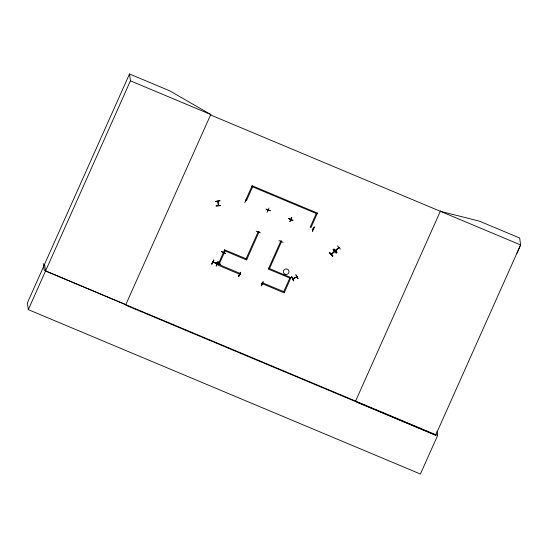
<?xml version="1.0" encoding="UTF-8"?>
<svg xmlns="http://www.w3.org/2000/svg" width="548" height="548" viewBox="0 0 548 548"><rect width="100%" height="100%" fill="white"/><g stroke="black" fill="none" stroke-linecap="round" stroke-linejoin="round"><path stroke-width="0.82" d="M218.303 205.527L218.255 205.11L218.481 205.459M218.056 201.698L217.96 201.143M218.515 205.555L217.994 201.246M258.32 231.749L258.683 231.489L258.533 231.838M258.546 231.934L258.546 231.496M267.623 209.74L268.246 210.028M280.994 241.394L281.316 241.106M290.872 219.707L291.406 219.782M258.361 231.907L258.451 231.462M281.329 241.154L280.96 241.236M218.001 201.328L217.796 201.561M334.232 251.587L334.718 251.429M256.224 231.304L260.499 232.866M278.946 240.593L283.117 242.312M516.963 253.238L520.6 244.942L210.507 114.929L210.706 114.477L169.654 90.797L129.52 73.973L44.6 264.157L45.525 271.061M44.621 264.28L27.4 302.845L28.304 309.627L420.412 474.027L437.633 435.468L437.064 431.228M28.304 309.627L130.431 80.823L129.52 73.973M130.431 80.823L210.761 114.505L125.588 305.113L435.681 435.126L520.6 244.942L519.675 238.017L479.541 221.193L440.325 211.288M210.562 114.95L210.761 114.505M252.594 186.806L246.525 200.513L245.71 200.171L252.135 185.669M239.791 274.336L240.257 274.534L217.857 265.054L224.639 249.751M258.286 231.509L246.114 258.759M240.49 273.521L240.079 274.562M224.29 250.546L246.586 259.978L259.094 231.845M290.981 277.569L284.2 292.865L261.91 283.522L262.252 282.645M290.625 278.363L268.349 269.102L280.864 240.976M281.672 241.312L269.506 268.561M317.429 213.049L311.004 227.55L310.195 227.208L316.264 213.501M440.524 210.836L355.412 401.472L435.612 435.283M211.788 264.026L213.85 259.992L211.809 264.033M213.83 260.026L212.021 264.129M244.757 202.733L246.552 198.623M245.73 200.821L246.1 200.643M266.123 209.144L270.37 210.754L266.109 209.124M267.164 212.11L268.986 208.035M240.469 272.274L238.599 276.35L240.647 272.342M240.675 272.315L238.832 276.445M288.748 218.652L292.906 220.474L288.837 218.467M261.691 283.453L262.088 283.542M289.817 221.618L291.673 217.542M290.015 221.652L291.885 217.638M263.061 281.747L261.437 285.926L263.088 281.747M292.906 220.474L288.83 218.481M312.887 228.715L313.285 228.811M312.408 231.044L314.257 226.968L312.394 231.037M312.463 231.112L314.285 227.016M225.468 253.382L221.296 251.553L225.468 253.32M220.584 264.328L216.357 262.656L220.57 264.273M334.664 251.511L331.396 254.43L334.616 251.32M338.863 247.491L335.534 250.491L335.876 250.183M335.54 250.422L338.815 247.491M292.796 278.74L296.845 276.774M329.718 252.806L332.848 256.032L329.759 252.717M333.828 249.107L336.924 252.354M333.965 248.984L337.068 252.21M332.663 256.19L329.595 252.923M332.8 256.067L329.738 252.779M217.803 201.321L218.248 205.486M337.39 245.846L340.466 249.107M331.684 254.053L331.252 254.347L334.499 251.251M335.664 250.607L338.931 247.662L338.513 247.634M336.205 253.005L333.116 249.689L336.198 252.95M292.844 278.733L296.804 276.795M333.15 249.71L336.225 252.971M246.107 200.76L245.812 200.52M267.917 210.035L267.575 209.987L268.013 209.829M240.168 274.692L239.777 274.24M291.755 276.836L293.598 280.96L291.776 276.829M291.728 276.904L293.824 280.843M292.933 278.911L296.872 276.939M312.942 228.804L313.346 228.886M261.745 283.542L262.108 283.604M295.913 274.829L298.133 278.713L295.879 274.801M215.617 201.465L220.132 200.739L215.617 201.431M216.138 205.98L220.693 205.637M216.124 205.87L220.666 205.418M213.083 262.013L217.104 263.78M252.149 185.751L317.443 213.131M258.293 231.592L259.108 231.934M280.871 241.058L281.686 241.401M224.653 249.84L246.929 259.101M290.995 277.651L268.691 268.225M240.504 273.603L218.207 264.17M262.266 282.727L284.542 291.988M45.518 271.007L437.633 435.468M125.787 304.667L44.176 270.26L43.278 263.533M218.036 261.828L216.241 265.924M213.364 262.286L216.604 263.67M212.966 261.923L217.131 263.759M261.684 283.679L261.992 283.748M317.08 213.843L251.785 186.464M289.817 278.021L283.727 291.646M225.098 250.888L219.015 264.513M218.029 261.773L216.213 265.903L218.029 261.773M285.049 274.247A2.843 2.767 -7.6 0 0 289.008 271.37A2.843 2.767 -7.6 0 0 284.501 269.486A2.843 2.767 -7.6 0 0 285.049 274.247"/></g></svg>
